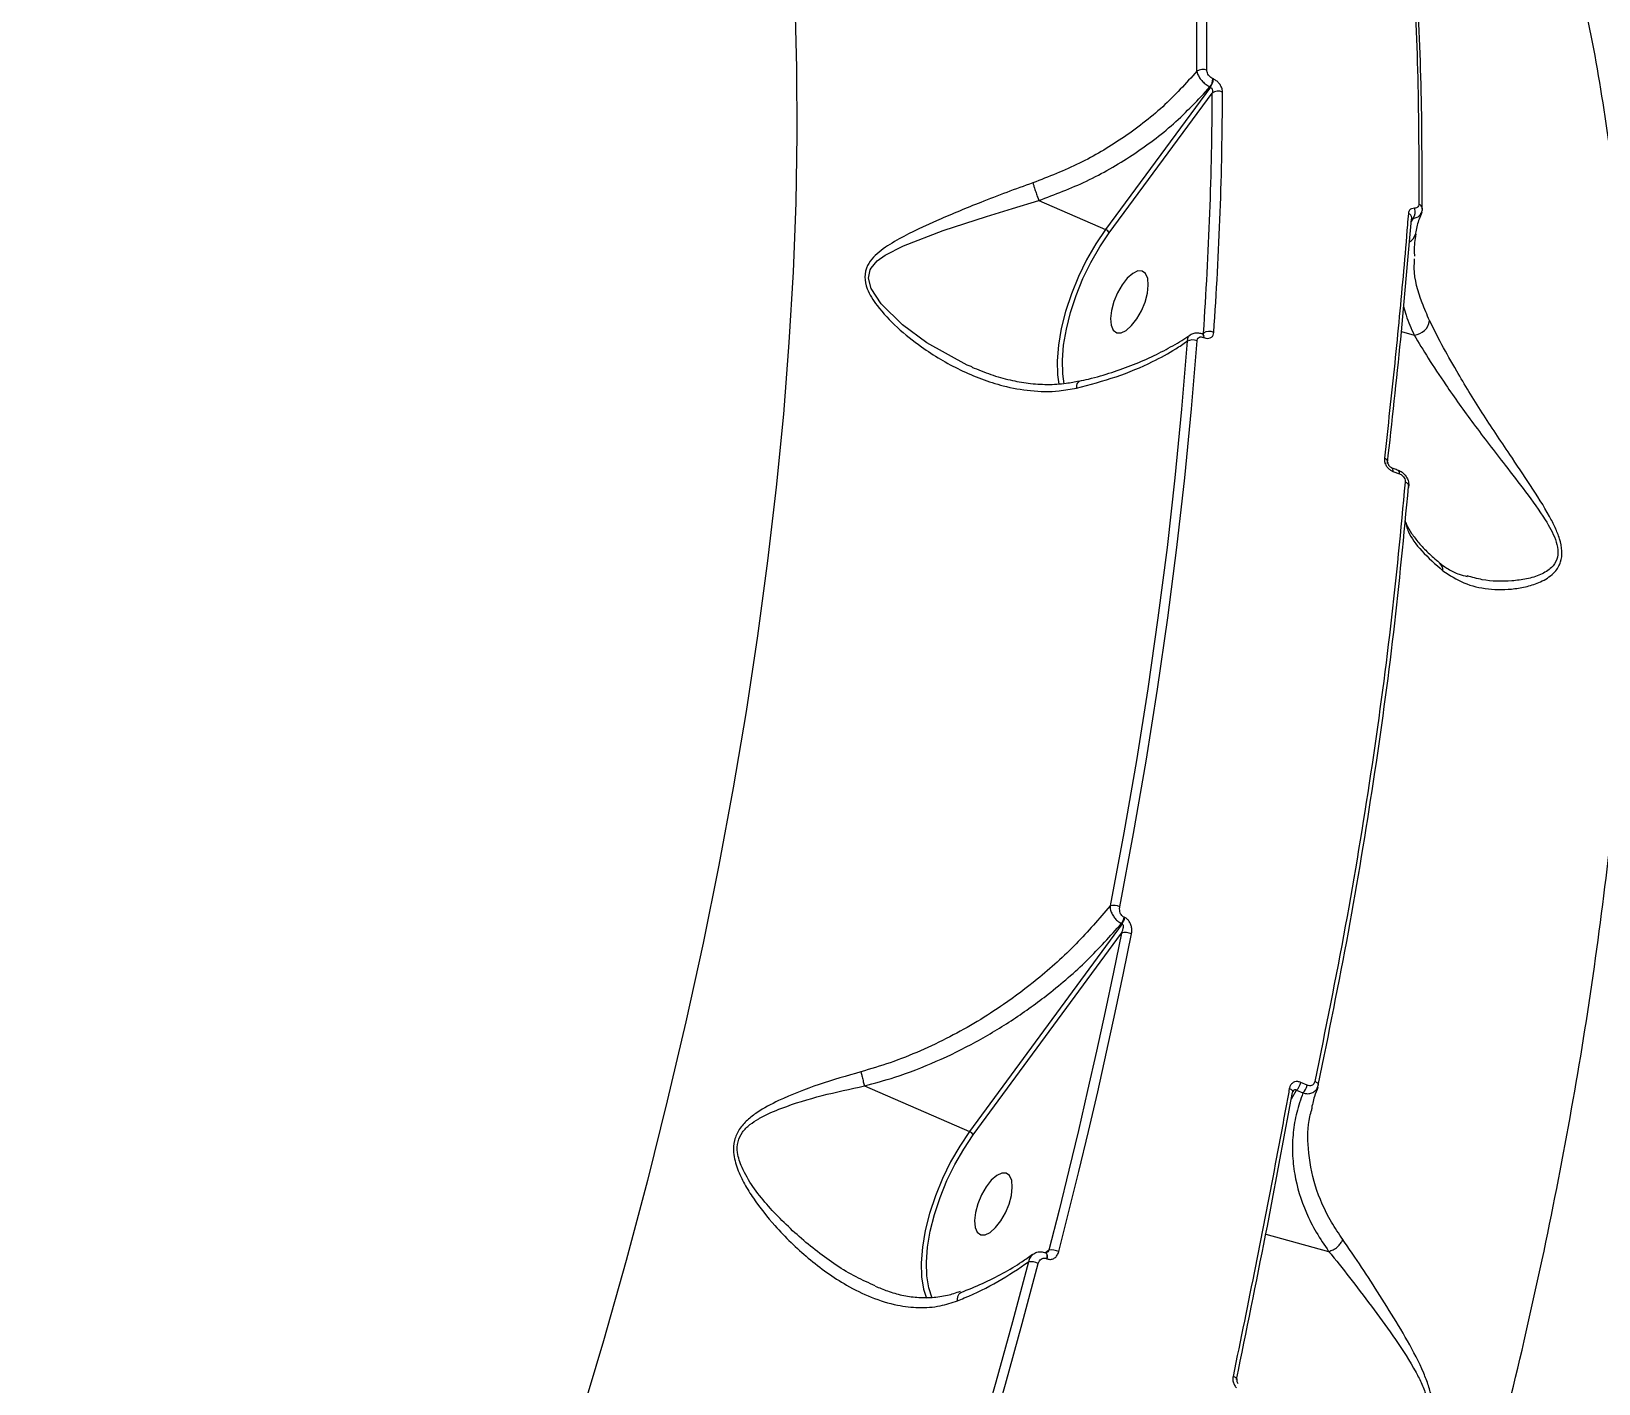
# Model space of a CAD drawing. Header units: millimetres. Extents: x -6901 to 7060, y -7557 to 6158.
# Drawn here: x 3627.3 to 3838.4, y -3463.3 to -3281.1 of the extents above; entities that cross this region are included whole.
import ezdxf

# ---------------------------------------------------------------- set-up
doc = ezdxf.new("R2010")
doc.units = ezdxf.units.MM
for name, color, linetype in [('DIKOM_ОБЪЕКТ', 7, 'Continuous'), ('DIKOM_РАЗМЕР_ЗОНА', 7, 'Continuous'), ('DIKOM_РАЗМЕР_ОБЪЕКТА', 7, 'Continuous')]:
    doc.layers.add(name, color=color, linetype=linetype)
doc.styles.add('style1', font='arial.ttf', dxfattribs={"width": 0.8})
doc.dimstyles.new('1-50', dxfattribs={"dimtxt": 300, "dimasz": 200, "dimexe": 100, "dimexo": 0, "dimgap": 100, "dimtad": 1, "dimtxsty": 'style1', "dimcen": 200, "dimclrd": 7, "dimclre": 7, "dimclrt": 7, "dimadec": 1, "dimazin": 2, "dimtfac": 1, "dimtmove": 0, "dimatfit": 2, "dimfxl": 0, "dimlwd": 25, "dimlwe": 18, "dimarcsym": 0})

# ---------------------------------------------------------------- blocks, each defined once
blk = doc.blocks.new('*D1')
at = {"layer": 'Defpoints', "color": 0, "transparency": 16777216}
for p in [(-4076.66, -462.32), (4983.51, -3127.59), (4983.51, -6854.07)]:
    blk.add_point(p, dxfattribs=at)
at = {"layer": 'DIKOM_РАЗМЕР_ОБЪЕКТА', "color": 7, "lineweight": 18, "transparency": 16777216}
for p, q in [((-4076.66, -462.32), (-4076.66, -6954.07)), ((4983.51, -3127.59), (4983.51, -6954.07))]:
    blk.add_line(p, q, dxfattribs=at)
at = {"layer": 'DIKOM_РАЗМЕР_ОБЪЕКТА', "color": 7, "lineweight": 25, "transparency": 16777216}
blk.add_line((-3876.66, -6854.07), (4783.51, -6854.07), dxfattribs=at)
at = {"layer": 'DIKOM_РАЗМЕР_ОБЪЕКТА', "color": 7, "transparency": 16777216}
for points in [[(-3876.66, -6820.74), (-3876.66, -6887.4), (-4076.66, -6854.07)], [(4783.51, -6820.74), (4783.51, -6887.4), (4983.51, -6854.07)]]:
    blk.add_solid(points, dxfattribs=at)
at = {"layer": 'DIKOM_РАЗМЕР_ОБЪЕКТА', "color": 7, "transparency": 16777216, "insert": (453.43, -6600.9), "char_height": 300, "attachment_point": 5, "style": 'style1'}
blk.add_mtext('9050', dxfattribs=at)
blk = doc.blocks.new('*D2')
at = {"layer": 'Defpoints', "color": 0, "transparency": 16777216}
for p in [(-1102.73, 4151.17), (-5819.23, -4492.42), (4721.24, -4492.42)]:
    blk.add_point(p, dxfattribs=at)
at = {"layer": 'DIKOM_РАЗМЕР_ОБЪЕКТА', "color": 7, "lineweight": 18, "transparency": 16777216}
for p, q in [((-1102.73, 4151.17), (-5919.23, 4151.17)), ((4721.24, -4492.42), (-5919.23, -4492.42))]:
    blk.add_line(p, q, dxfattribs=at)
at = {"layer": 'DIKOM_РАЗМЕР_ОБЪЕКТА', "color": 7, "lineweight": 25, "transparency": 16777216}
blk.add_line((-5819.23, 3951.17), (-5819.23, -4292.42), dxfattribs=at)
at = {"layer": 'DIKOM_РАЗМЕР_ОБЪЕКТА', "color": 7, "transparency": 16777216}
for points in [[(-5852.56, 3951.17), (-5785.89, 3951.17), (-5819.23, 4151.17)], [(-5852.56, -4292.42), (-5785.89, -4292.42), (-5819.23, -4492.42)]]:
    blk.add_solid(points, dxfattribs=at)
at = {"layer": 'DIKOM_РАЗМЕР_ОБЪЕКТА', "color": 7, "transparency": 16777216, "insert": (-6072.4, -170.63), "char_height": 300, "attachment_point": 5, "rotation": 90, "style": 'style1'}
blk.add_mtext('8650', dxfattribs=at)
blk = doc.blocks.new('*D3')
at = {"layer": 'Defpoints', "color": 0, "transparency": 16777216}
for p in [(-1553.27, 6158.28), (-6450.85, -6312.94), (5659.92, -6312.94)]:
    blk.add_point(p, dxfattribs=at)
at = {"layer": 'DIKOM_РАЗМЕР_ЗОНА', "color": 7, "lineweight": 18, "transparency": 16777216}
for p, q in [((-1553.27, 6158.28), (-6550.85, 6158.28)), ((5659.92, -6312.94), (-6550.85, -6312.94))]:
    blk.add_line(p, q, dxfattribs=at)
at = {"layer": 'DIKOM_РАЗМЕР_ЗОНА', "color": 7, "lineweight": 25, "transparency": 16777216}
blk.add_line((-6450.85, 5958.28), (-6450.85, -6112.94), dxfattribs=at)
at = {"layer": 'DIKOM_РАЗМЕР_ЗОНА', "color": 7, "transparency": 16777216}
for points in [[(-6484.18, 5958.28), (-6417.52, 5958.28), (-6450.85, 6158.28)], [(-6484.18, -6112.94), (-6417.52, -6112.94), (-6450.85, -6312.94)]]:
    blk.add_solid(points, dxfattribs=at)
at = {"layer": 'DIKOM_РАЗМЕР_ЗОНА', "color": 7, "transparency": 16777216, "insert": (-6704.02, -77.33), "char_height": 300, "attachment_point": 5, "rotation": 90, "style": 'style1'}
blk.add_mtext('12500', dxfattribs=at)
blk = doc.blocks.new('*D4')
at = {"layer": 'Defpoints', "color": 0, "transparency": 16777216}
for p in [(-5588.2, -1083.32), (7059.54, -2218.88), (7059.54, -7457.08)]:
    blk.add_point(p, dxfattribs=at)
at = {"layer": 'DIKOM_РАЗМЕР_ЗОНА', "color": 7, "lineweight": 18, "transparency": 16777216}
for p, q in [((-5588.2, -1083.32), (-5588.2, -7557.08)), ((7059.54, -2218.88), (7059.54, -7557.08))]:
    blk.add_line(p, q, dxfattribs=at)
at = {"layer": 'DIKOM_РАЗМЕР_ЗОНА', "color": 7, "lineweight": 25, "transparency": 16777216}
blk.add_line((-5388.2, -7457.08), (6859.54, -7457.08), dxfattribs=at)
at = {"layer": 'DIKOM_РАЗМЕР_ЗОНА', "color": 7, "transparency": 16777216}
for points in [[(-5388.2, -7423.74), (-5388.2, -7490.41), (-5588.2, -7457.08)], [(6859.54, -7423.74), (6859.54, -7490.41), (7059.54, -7457.08)]]:
    blk.add_solid(points, dxfattribs=at)
at = {"layer": 'DIKOM_РАЗМЕР_ЗОНА', "color": 7, "transparency": 16777216, "insert": (735.67, -7203.9), "char_height": 300, "attachment_point": 5, "style": 'style1'}
blk.add_mtext('12650', dxfattribs=at)

msp = doc.modelspace()

# ---------------------------------------------------------------- linework, layer by layer
at = {"layer": 'DIKOM_ОБЪЕКТ', "color": 7, "linetype": 'Continuous', "lineweight": 15}
for p, q in [((3786.106, -3288.62), (3771.973, -3307.787)), ((3786.04, -3288.591), (3786.106, -3288.62)), ((3786.501, -3287.515), (3786.435, -3287.487)), ((3772.47, -3308.257), (3786.348, -3289.436)), ((3762.987, -3303.896), (3771.973, -3307.787)), ((3813.387, -3306.277), (3813.143, -3306.718)), ((3813.616, -3311.38), (3813.624, -3311.135)), ((3785.023, -3321.861), (3785.068, -3321.881)), ((3785.17, -3321.742), (3785.024, -3321.862)), ((3785.187, -3322.339), (3785.232, -3322.359)), ((3811.819, -3321.541), (3813.549, -3322.012)), ((3810.687, -3340.381), (3811.55, -3340.697)), ((3816.912, -3352.651), (3816.941, -3352.676)), ((3774.568, -3400.483), (3774.482, -3400.446)), ((3774.203, -3401.315), (3753.655, -3429.308)), ((3754.154, -3429.776), (3774.114, -3402.584)), ((3774.118, -3401.278), (3774.203, -3401.315)), ((3739.493, -3423.175), (3753.655, -3429.308)), ((3797.006, -3424.902), (3797.703, -3423.73)), ((3797.703, -3423.73), (3798.559, -3424.115)), ((3799.133, -3423.077), (3798.279, -3422.693)), ((3800.557, -3423.301), (3800.631, -3423.055)), ((3799.747, -3426.373), (3799.801, -3426.171)), ((3793.557, -3443.14), (3802.026, -3445.45)), ((3764.341, -3445.28), (3763.88, -3445.663)), ((3763.915, -3445.655), (3763.942, -3445.667)), ((3764.028, -3446.429), (3764.056, -3446.44)), ((3747.538, -3450.795), (3747.87, -3451.761))]:
    msp.add_line(p, q, dxfattribs=at)
at = {"layer": 'DIKOM_ОБЪЕКТ', "color": 7, "linetype": 'Continuous', "lineweight": 15, "flags": 128}
for points in [[(3730.126, -3277.248), (3730.37, -3286.037), (3730.413, -3295.017), (3730.256, -3304.18), (3729.899, -3313.518), (3729.341, -3323.022), (3728.583, -3332.683), (3727.627, -3342.493), (3726.472, -3352.441), (3725.121, -3362.52), (3723.573, -3372.719), (3721.832, -3383.028), (3719.897, -3393.44), (3717.772, -3403.943), (3715.458, -3414.527), (3712.957, -3425.185), (3710.272, -3435.904), (3707.404, -3446.675), (3704.358, -3457.489), (3701.135, -3468.334)], [(3753.993, -3326.287), (3753.343, -3326.057), (3747.927, -3323.053), (3744.636, -3320.646), (3741.758, -3317.826), (3740.392, -3315.747), (3740.043, -3314.332), (3740.265, -3313.245), (3740.402, -3312.982), (3741.219, -3312.023), (3742.285, -3311.253), (3744.763, -3309.993), (3750.12, -3307.941), (3755.93, -3306.044), (3759.427, -3304.953), (3762.985, -3303.895), (3762.986, -3303.894), (3762.986, -3303.894)], [(3814.613, -3305.064), (3814.634, -3304.969), (3814.636, -3304.935)], [(3813.171, -3306.413), (3813.213, -3306.311), (3813.225, -3306.245)], [(3771.973, -3307.787), (3770.651, -3309.74), (3769.427, -3311.871), (3768.327, -3314.13), (3767.379, -3316.465), (3766.603, -3318.821), (3766.019, -3321.143), (3765.64, -3323.377), (3765.475, -3325.47), (3765.528, -3327.373), (3765.701, -3328.607)], [(3766.419, -3328.593), (3766.221, -3327.248), (3766.17, -3325.403), (3766.33, -3323.373), (3766.698, -3321.208), (3767.264, -3318.956), (3768.016, -3316.672), (3768.935, -3314.407), (3770.001, -3312.217), (3771.189, -3310.15), (3772.47, -3308.257)], [(3774.91, -3314.347), (3774.211, -3315.246), (3773.591, -3316.33), (3773.101, -3317.513), (3772.782, -3318.698), (3772.658, -3319.79), (3772.74, -3320.7), (3773.021, -3321.353), (3773.478, -3321.698), (3774.075, -3321.707), (3774.762, -3321.378), (3775.485, -3320.738), (3776.185, -3319.84), (3776.805, -3318.755), (3777.294, -3317.572), (3777.614, -3316.387), (3777.738, -3315.296), (3777.656, -3314.386), (3777.375, -3313.732), (3776.918, -3313.387), (3776.321, -3313.379), (3775.633, -3313.708), (3774.91, -3314.347)], [(3782.955, -3322.858), (3782.218, -3331.991), (3781.32, -3341.245), (3780.26, -3350.611), (3779.041, -3360.085), (3777.662, -3369.66), (3776.125, -3379.329), (3774.431, -3389.084), (3772.581, -3398.921)], [(3773.901, -3399.04), (3775.756, -3389.182), (3777.454, -3379.404), (3778.994, -3369.714), (3780.376, -3360.118), (3781.598, -3350.624), (3782.659, -3341.236), (3783.56, -3331.962), (3784.298, -3322.809)], [(3812.785, -3342.428), (3812.804, -3342.346), (3812.801, -3342.261), (3812.774, -3342.177), (3812.724, -3342.094), (3812.653, -3342.016), (3812.562, -3341.943), (3812.454, -3341.877), (3812.33, -3341.82)], [(3774.114, -3402.584), (3773.043, -3407.861), (3771.929, -3413.156), (3770.771, -3418.471), (3769.57, -3423.802), (3768.327, -3429.15), (3767.04, -3434.513), (3765.712, -3439.89), (3764.341, -3445.28)], [(3765.678, -3445.49), (3767.052, -3440.087), (3768.384, -3434.697), (3769.674, -3429.321), (3770.92, -3423.961), (3772.124, -3418.616), (3773.284, -3413.289), (3774.401, -3407.981), (3775.474, -3402.692)], [(3797.211, -3423.96), (3797.213, -3423.923), (3797.193, -3423.859), (3797.147, -3423.793), (3797.075, -3423.726), (3796.979, -3423.661), (3796.862, -3423.6), (3796.727, -3423.543)], [(3800.631, -3423.055), (3800.647, -3422.999), (3800.64, -3422.939), (3800.61, -3422.875), (3800.557, -3422.81), (3800.484, -3422.746), (3800.392, -3422.682), (3800.282, -3422.622), (3800.158, -3422.566)], [(3797.17, -3424.037), (3797.205, -3423.982), (3797.211, -3423.96)], [(3753.655, -3429.308), (3752.334, -3431.261), (3751.109, -3433.392), (3750.009, -3435.651), (3749.061, -3437.986), (3748.286, -3440.342), (3747.702, -3442.664), (3747.323, -3444.898), (3747.157, -3446.991), (3747.21, -3448.894), (3747.479, -3450.564), (3747.538, -3450.795)], [(3748.641, -3451.77), (3748.628, -3451.742), (3748.164, -3450.387), (3747.903, -3448.768), (3747.852, -3446.922), (3748.013, -3444.893), (3748.38, -3442.727), (3748.947, -3440.476), (3749.699, -3438.191), (3750.618, -3435.927), (3751.685, -3433.736), (3752.872, -3431.67), (3754.154, -3429.776)], [(3756.593, -3435.868), (3755.893, -3436.767), (3755.273, -3437.851), (3754.784, -3439.034), (3754.464, -3440.219), (3754.34, -3441.311), (3754.422, -3442.221), (3754.703, -3442.874), (3755.16, -3443.219), (3755.757, -3443.228), (3756.445, -3442.899), (3757.168, -3442.259), (3757.867, -3441.361), (3758.487, -3440.276), (3758.976, -3439.093), (3759.296, -3437.908), (3759.42, -3436.817), (3759.338, -3435.907), (3759.057, -3435.253), (3758.6, -3434.908), (3758.003, -3434.9), (3757.315, -3435.229), (3756.593, -3435.868)], [(3761.619, -3446.856), (3759.462, -3454.949), (3757.212, -3463.065), (3754.87, -3471.2), (3752.439, -3479.349), (3749.918, -3487.511), (3747.308, -3495.681), (3744.612, -3503.856), (3741.829, -3512.031)], [(3763.915, -3445.655), (3763.921, -3445.658), (3764.004, -3445.73), (3764.059, -3445.851), (3764.081, -3446.015), (3764.071, -3446.211), (3764.028, -3446.429)], [(3763.939, -3445.666), (3763.948, -3445.67), (3764.031, -3445.742), (3764.086, -3445.863), (3764.108, -3446.027), (3764.098, -3446.223), (3764.056, -3446.44)], [(3743.082, -3512.4), (3745.871, -3504.207), (3748.573, -3496.014), (3751.188, -3487.826), (3753.715, -3479.647), (3756.152, -3471.479), (3758.498, -3463.326), (3760.753, -3455.192), (3762.915, -3447.081)], [(3789.65, -3462.643), (3789.65, -3462.612), (3789.627, -3462.562), (3789.577, -3462.509), (3789.502, -3462.453), (3789.403, -3462.398), (3789.283, -3462.343), (3789.146, -3462.291)]]:
    msp.add_lwpolyline(points, dxfattribs=at)
at = {"layer": 'DIKOM_ОБЪЕКТ', "color": 7, "linetype": 'Continuous', "lineweight": 15}
for centre, radius, start, end in [((3437.723, -3284.516), 346.562, 359.67677, 10.60508), ((3438.296, -3284.383), 347.334, 359.67692, 10.60501), ((3785.07, -3287.631), 1.404, 66.7062, 124.29798), ((3784.415, -3287.387), 2.023, 323.45806, 357.16379), ((3784.482, -3287.415), 2.022, 323.44374, 357.16714), ((3294.685, -3287.682), 491.665, 356.02769, 359.79565), ((3787.181, -3290.539), 1.383, 66.25244, 127.05318), ((3295.007, -3287.519), 492.734, 356.0272, 359.79595), ((3812.257, -3305.421), 1.418, 322.85063, 20.48505), ((3813.991, -3305.027), 0.651, 8.13087, 74.6979), ((3812.554, -3306.275), 0.671, 2.61807, 72.17764), ((3771.631, -3308.648), 0.926, 24.96774, 68.30864), ((3812.271, -3308.155), 1.459, 296.15256, 348.82027), ((3813.392, -3319.768), 2.25, 274.00401, 352.40938), ((3784.742, -3322.225), 0.459, 345.5601, 52.28481), ((3784.792, -3322.244), 0.455, 345.31953, 53.0241), ((3785.943, -3323.009), 1.485, 65.61022, 121.41246), ((3783.677, -3324.212), 1.535, 66.11866, 118.06863), ((3809.359, -3339.229), 0.636, 5.20747, 74.48106), ((3810.224, -3340.266), 0.476, 346.01736, 54.42607), ((3811.084, -3340.581), 0.481, 346.14229, 53.25525), ((3815.929, -3353.776), 1.495, 0.10424, 47.38807), ((3773.073, -3400.846), 1.987, 65.36243, 104.34199), ((3772.356, -3400.011), 2.17, 324.25973, 348.43333), ((3772.442, -3400.047), 2.17, 324.25553, 348.42546), ((3774.651, -3404.438), 1.931, 64.76805, 106.17588), ((3796.164, -3422.196), 2.172, 315.08913, 346.78489), ((3797.008, -3422.579), 2.182, 315.28716, 346.82178), ((3753.312, -3430.173), 0.931, 25.23687, 68.33722), ((3761.842, -3449.419), 2.573, 65.33659, 94.96559), ((3764.651, -3447.674), 2.414, 64.80913, 97.38095)]:
    msp.add_arc(centre, radius, start, end, dxfattribs=at)
for points, knots in [([(3716.917, -3715.414), (3720.24, -3710.244), (3726.886, -3699.903), (3736.575, -3683.811), (3746.031, -3667.322), (3755.53, -3649.84), (3764.98, -3631.426), (3774.3, -3612.101), (3783.238, -3592.337), (3791.737, -3572.184), (3799.753, -3551.702), (3807.023, -3531.556), (3813.555, -3511.817), (3819.372, -3492.539), (3824.635, -3473.19), (3829.297, -3453.835), (3833.325, -3434.542), (3836.698, -3415.328), (3839.369, -3396.277), (3841.314, -3377.376), (3842.479, -3358.926), (3842.847, -3341.362), (3842.467, -3324.789), (3841.403, -3309.21), (3839.64, -3294.177), (3837.159, -3279.766), (3833.957, -3266.041), (3830.133, -3253.379), (3825.736, -3241.777), (3820.818, -3231.22), (3815.291, -3221.438), (3809.095, -3212.604), (3804.219, -3206.538), (3801.269, -3203.768), (3800.77, -3203.299)], [0, 0, 0, 0, 0.02906, 0.0581197, 0.0874691, 0.1168182, 0.149263, 0.1817327, 0.214177, 0.2475781, 0.2810064, 0.3144066, 0.3458309, 0.3772784, 0.4087021, 0.4410328, 0.4733895, 0.5057198, 0.5392198, 0.5727198, 0.6067006, 0.6406819, 0.6725974, 0.7045382, 0.7364541, 0.7693002, 0.8021729, 0.8350193, 0.8663578, 0.897719, 0.9290577, 0.9612415, 0.9934497, 1, 1, 1, 1]), ([(3809.692, -3240.627), (3810.432, -3245.513), (3811.912, -3255.285), (3813.315, -3270.932), (3814.162, -3287.226), (3814.163, -3298.674), (3814.163, -3304.399)], [0, 0, 0, 0, 0.2486161, 0.4972338, 0.7486165, 1, 1, 1, 1]), ([(3814.613, -3305.064), (3814.613, -3299.411), (3814.613, -3288.105), (3813.779, -3271.886), (3812.382, -3256.194), (3810.887, -3246.329), (3810.14, -3241.396)], [0, 0, 0, 0, 0.2486157, 0.4972298, 0.7486142, 1, 1, 1, 1]), ([(3784.279, -3286.471), (3782.801, -3288.103), (3779.805, -3291.411), (3774.395, -3295.543), (3768.511, -3299.049), (3764.311, -3300.689), (3762.186, -3301.519)], [0, 0, 0, 0, 0.2536088, 0.5139742, 0.7539696, 1, 1, 1, 1]), ([(3784.279, -3286.471), (3784.306, -3286.598), (3784.368, -3286.881), (3784.631, -3287.368), (3785.029, -3287.863), (3785.518, -3288.302), (3785.866, -3288.495), (3786.04, -3288.591)], [0, 0, 0, 0, 0.1700046, 0.3807856, 0.5866977, 0.7931395, 1, 1, 1, 1]), ([(3786.435, -3287.487), (3786.347, -3287.44), (3786.169, -3287.347), (3785.933, -3287.116), (3785.751, -3286.848), (3785.644, -3286.577), (3785.631, -3286.414), (3785.625, -3286.342)], [0, 0, 0, 0, 0.2039717, 0.4080476, 0.6135281, 0.8265089, 1, 1, 1, 1]), ([(3762.987, -3303.896), (3765.163, -3303.072), (3769.57, -3301.404), (3775.668, -3297.864), (3781.345, -3293.637), (3784.461, -3290.287), (3786.04, -3288.591)], [0, 0, 0, 0, 0.2419676, 0.4901367, 0.7417767, 1, 1, 1, 1]), ([(3786.106, -3288.62), (3786.142, -3288.64), (3786.186, -3288.665), (3786.261, -3288.744), (3786.331, -3288.858), (3786.381, -3289.051), (3786.387, -3289.251), (3786.36, -3289.378), (3786.348, -3289.436)], [0, 0, 0, 0, 0.1446792, 0.1754294, 0.3624931, 0.5711421, 0.8046974, 1, 1, 1, 1]), ([(3787.738, -3289.274), (3787.729, -3289.161), (3787.711, -3288.91), (3787.544, -3288.491), (3787.264, -3288.079), (3786.904, -3287.728), (3786.635, -3287.586), (3786.501, -3287.515)], [0, 0, 0, 0, 0.1742019, 0.3896074, 0.5957739, 0.7978613, 1, 1, 1, 1]), ([(3762.186, -3301.519), (3761.009, -3301.94), (3758.637, -3302.789), (3754.345, -3304.455), (3749.379, -3306.508), (3744.897, -3308.581), (3742.081, -3310.296), (3740.68, -3311.514), (3739.81, -3312.66), (3739.436, -3314.134), (3739.88, -3316.052), (3741.372, -3318.437), (3743.909, -3321.075), (3747.654, -3324.063), (3751.501, -3326.352), (3755.243, -3327.966), (3758.408, -3328.974), (3761.913, -3329.606), (3765.253, -3329.677), (3767.299, -3329.301), (3768.084, -3329.156)], [0, 0, 0, 0, 0.0563548, 0.1136132, 0.210372, 0.3099838, 0.3619791, 0.3883008, 0.4153376, 0.4457386, 0.4740986, 0.5167978, 0.5802342, 0.6452965, 0.740561, 0.789712, 0.8388453, 0.8993613, 0.9613624, 1, 1, 1, 1]), ([(3762.186, -3301.519), (3762.204, -3301.578), (3762.257, -3301.749), (3762.381, -3302.137), (3762.568, -3302.702), (3762.79, -3303.351), (3762.921, -3303.713), (3762.986, -3303.894)], [0, 0, 0, 0, 0.0872903, 0.2535656, 0.5023681, 0.7511534, 1, 1, 1, 1]), ([(3762.986, -3303.894), (3762.986, -3303.895), (3762.986, -3303.895), (3762.987, -3303.895), (3762.987, -3303.896), (3762.987, -3303.896)], [0, 0, 0, 0, 0.3146245, 0.8335164, 1, 1, 1, 1]), ([(3813.585, -3304.924), (3813.452, -3304.936), (3813.186, -3304.959), (3812.903, -3305.18), (3812.783, -3305.432), (3812.764, -3305.599), (3812.759, -3305.636)], [0, 0, 0, 0, 0.3054001, 0.6114393, 0.9126222, 1, 1, 1, 1]), ([(3813.387, -3306.277), (3813.578, -3306.24), (3813.96, -3306.165), (3814.352, -3305.869), (3814.46, -3305.597), (3814.504, -3305.489)], [0, 0, 0, 0, 0.3757916, 0.7516947, 1, 1, 1, 1]), ([(3814.163, -3304.399), (3814.161, -3304.433), (3814.154, -3304.559), (3814.068, -3304.744), (3813.869, -3304.9), (3813.68, -3304.916), (3813.585, -3304.924)], [0, 0, 0, 0, 0.1085148, 0.398395, 0.6996598, 1, 1, 1, 1]), ([(3814.558, -3305.498), (3814.435, -3305.794), (3814.081, -3306.647), (3813.837, -3307.588), (3813.727, -3308.328), (3813.71, -3308.44)], [0, 0, 0, 0, 0.3100139, 0.8949696, 1, 1, 1, 1]), ([(3814.621, -3304.935), (3814.624, -3305.11), (3814.627, -3305.311), (3814.528, -3305.476), (3814.515, -3305.497)], [0, 0, 0, 0, 0.8727361, 1, 1, 1, 1]), ([(3812.759, -3305.636), (3812.718, -3306.146), (3812.513, -3308.695), (3811.945, -3315.341), (3810.961, -3325.743), (3810.006, -3334.323), (3809.529, -3338.616)], [0, 0, 0, 0, 0.0480632, 0.2403209, 0.6198785, 1, 1, 1, 1]), ([(3809.941, -3339.312), (3810.564, -3333.691), (3811.813, -3322.434), (3812.718, -3311.758), (3813.171, -3306.413)], [0, 0, 0, 0, 0.4993551, 1, 1, 1, 1]), ([(3813.2, -3306.318), (3813.203, -3306.31), (3813.218, -3306.268), (3813.283, -3306.249), (3813.352, -3306.268), (3813.387, -3306.277)], [0, 0, 0, 0, 0.1127976, 0.5464686, 1, 1, 1, 1]), ([(3813.756, -3308.427), (3813.647, -3309.179), (3813.507, -3310.146), (3813.565, -3311.131), (3813.577, -3311.35)], [0, 0, 0, 0, 0.7776471, 1, 1, 1, 1]), ([(3815.622, -3320.065), (3815.273, -3319.268), (3814.248, -3316.933), (3813.467, -3314.115), (3813.58, -3312.151), (3813.604, -3311.73)], [0, 0, 0, 0, 0.2891692, 0.8478552, 1, 1, 1, 1]), ([(3812.121, -3318.168), (3812.22, -3318.563), (3812.546, -3319.854), (3813.138, -3321.128), (3813.549, -3322.012)], [0, 0, 0, 0, 0.3061793, 1, 1, 1, 1]), ([(3817.424, -3353.773), (3818.33, -3354.373), (3820.168, -3355.59), (3823.5, -3356.321), (3826.516, -3356.325), (3828.995, -3355.865), (3830.865, -3355.187), (3832.424, -3354.164), (3833.342, -3352.721), (3833.528, -3351.133), (3833.18, -3349.515), (3832.547, -3347.941), (3831.302, -3345.513), (3829.195, -3342.217), (3826.06, -3337.577), (3823.251, -3333.357), (3820.905, -3329.618), (3819.054, -3326.525), (3817.184, -3323.186), (3816.148, -3321.116), (3815.622, -3320.065)], [0, 0, 0, 0, 0.0820696, 0.1664754, 0.2508381, 0.2942492, 0.3376056, 0.3839959, 0.4157906, 0.4428479, 0.4698393, 0.4939823, 0.5187306, 0.5886158, 0.6603854, 0.7589156, 0.8097125, 0.8604924, 0.9291651, 1, 1, 1, 1]), ([(3768.423, -3328.223), (3768.851, -3328.129), (3770.369, -3327.797), (3772.836, -3327.054), (3775.791, -3326.006), (3778.554, -3324.805), (3781.065, -3323.465), (3782.673, -3322.512), (3783.363, -3321.984), (3783.377, -3321.973)], [0, 0, 0, 0, 0.0726478, 0.2575508, 0.4429506, 0.628157, 0.8126365, 0.996022, 1, 1, 1, 1]), ([(3783.388, -3321.991), (3783.382, -3321.994), (3783.233, -3322.055), (3783.049, -3322.343), (3782.986, -3322.686), (3782.955, -3322.858)], [0, 0, 0, 0, 0.0229595, 0.51126, 1, 1, 1, 1]), ([(3783.394, -3321.985), (3783.563, -3321.892), (3783.899, -3321.707), (3784.484, -3321.678), (3784.843, -3321.805), (3785.02, -3321.867)], [0, 0, 0, 0, 0.3395732, 0.674013, 1, 1, 1, 1]), ([(3784.298, -3322.809), (3784.314, -3322.72), (3784.346, -3322.542), (3784.506, -3322.355), (3784.73, -3322.259), (3784.97, -3322.26), (3785.125, -3322.317), (3785.187, -3322.339)], [0, 0, 0, 0, 0.2142876, 0.4284814, 0.6428921, 0.8577341, 1, 1, 1, 1]), ([(3785.065, -3321.878), (3785.091, -3321.888), (3785.152, -3321.914), (3785.18, -3321.907), (3785.169, -3321.91), (3785.168, -3321.91)], [0, 0, 0, 0, 0.3959699, 0.9366655, 1, 1, 1, 1]), ([(3785.17, -3321.742), (3785.163, -3321.79), (3785.154, -3321.849), (3785.119, -3321.888), (3785.112, -3321.895)], [0, 0, 0, 0, 0.8055065, 1, 1, 1, 1]), ([(3785.232, -3322.359), (3785.324, -3322.392), (3785.555, -3322.477), (3785.914, -3322.479), (3786.248, -3322.335), (3786.487, -3322.056), (3786.533, -3321.79), (3786.557, -3321.657)], [0, 0, 0, 0, 0.1407907, 0.3553085, 0.5700364, 0.7850241, 1, 1, 1, 1]), ([(3813.549, -3322.012), (3814.151, -3323.025), (3815.375, -3325.083), (3818.054, -3329.159), (3821.519, -3334.006), (3825.248, -3338.847), (3828.576, -3343.14), (3830.984, -3346.431), (3832.493, -3349.116), (3832.986, -3350.97), (3832.838, -3352.353), (3831.997, -3353.523), (3830.531, -3354.367), (3828.692, -3354.914), (3826.015, -3355.237), (3823.248, -3355.202), (3821.352, -3354.645), (3820.683, -3354.448)], [0, 0, 0, 0, 0.0818421, 0.1664315, 0.2838964, 0.4047842, 0.4811721, 0.558842, 0.6097763, 0.63708, 0.6641583, 0.6968842, 0.7407499, 0.790577, 0.8404983, 0.9437643, 1, 1, 1, 1]), ([(3768.084, -3329.156), (3769.887, -3328.682), (3773.537, -3327.722), (3777.936, -3325.854), (3781.016, -3324.173), (3782.452, -3323.199), (3782.955, -3322.858)], [0, 0, 0, 0, 0.3181906, 0.6439644, 0.8752476, 1, 1, 1, 1]), ([(3753.985, -3326.32), (3754.826, -3326.672), (3756.514, -3327.377), (3759.065, -3328.09), (3761.61, -3328.557), (3764.133, -3328.703), (3766.431, -3328.596), (3767.843, -3328.286), (3768.422, -3328.159)], [0, 0, 0, 0, 0.1805277, 0.362328, 0.5291812, 0.7047155, 0.8790191, 1, 1, 1, 1]), ([(3768.084, -3329.156), (3768.086, -3329.124), (3768.092, -3328.997), (3768.13, -3328.719), (3768.235, -3328.401), (3768.375, -3328.323), (3768.442, -3328.286)], [0, 0, 0, 0, 0.068398, 0.2681003, 0.6503147, 1, 1, 1, 1]), ([(3809.529, -3338.616), (3809.526, -3338.761), (3809.521, -3339.051), (3809.692, -3339.512), (3809.976, -3339.915), (3810.324, -3340.218), (3810.572, -3340.329), (3810.687, -3340.381)], [0, 0, 0, 0, 0.213157, 0.4264992, 0.6305813, 0.8289365, 1, 1, 1, 1]), ([(3809.993, -3339.173), (3809.992, -3339.175), (3809.989, -3339.19), (3809.991, -3339.267), (3810.027, -3339.395), (3810.097, -3339.536), (3810.199, -3339.671), (3810.32, -3339.781), (3810.431, -3339.851), (3810.482, -3339.868), (3810.502, -3339.875)], [0, 0, 0, 0, 0.0382396, 0.2155723, 0.3581424, 0.4963999, 0.6331681, 0.7671345, 0.9106979, 1, 1, 1, 1]), ([(3810.505, -3339.879), (3810.706, -3339.953), (3810.994, -3340.059), (3811.283, -3340.164), (3811.37, -3340.195)], [0, 0, 0, 0, 0.7000334, 1, 1, 1, 1]), ([(3811.364, -3340.215), (3811.552, -3340.294), (3811.98, -3340.471), (3812.497, -3341.036), (3812.8, -3341.736), (3812.837, -3342.267), (3812.778, -3342.517), (3812.77, -3342.549)], [0, 0, 0, 0, 0.2071782, 0.4695482, 0.7320644, 0.9649235, 1, 1, 1, 1]), ([(3811.55, -3340.697), (3811.629, -3340.731), (3811.794, -3340.804), (3812.023, -3340.997), (3812.21, -3341.251), (3812.328, -3341.542), (3812.329, -3341.728), (3812.33, -3341.82)], [0, 0, 0, 0, 0.1798278, 0.3801036, 0.5812649, 0.7907281, 1, 1, 1, 1]), ([(3812.33, -3341.82), (3811.721, -3348.256), (3810.504, -3361.128), (3807.768, -3381.136), (3804.417, -3401.586), (3801.578, -3415.573), (3800.158, -3422.566)], [0, 0, 0, 0, 0.2484782, 0.4969547, 0.7484768, 1, 1, 1, 1]), ([(3800.631, -3423.055), (3802.032, -3416.156), (3804.835, -3402.358), (3808.181, -3382.014), (3810.938, -3361.945), (3812.169, -3348.934), (3812.785, -3342.428)], [0, 0, 0, 0, 0.2484746, 0.4969505, 0.7484755, 1, 1, 1, 1]), ([(3812.304, -3347.008), (3812.363, -3347.176), (3812.55, -3347.708), (3813.152, -3348.718), (3814.133, -3350.004), (3815.364, -3351.317), (3816.407, -3352.211), (3816.916, -3352.647)], [0, 0, 0, 0, 0.1063098, 0.3385942, 0.5639082, 0.7873528, 1, 1, 1, 1]), ([(3812.304, -3347.008), (3812.428, -3347.513), (3812.748, -3348.822), (3814.421, -3351.104), (3816.416, -3352.877), (3817.424, -3353.773)], [0, 0, 0, 0, 0.2374121, 0.6147985, 1, 1, 1, 1]), ([(3816.933, -3352.684), (3817.316, -3352.974), (3818.144, -3353.6), (3819.392, -3354.2), (3820.31, -3354.438), (3820.668, -3354.53)], [0, 0, 0, 0, 0.3445905, 0.7446422, 1, 1, 1, 1]), ([(3772.581, -3398.921), (3771.102, -3400.651), (3768.123, -3404.136), (3763.229, -3408.529), (3757.587, -3412.784), (3752.278, -3415.993), (3747.068, -3418.475), (3743.064, -3420.074), (3740.34, -3420.877), (3739.023, -3421.265)], [0, 0, 0, 0, 0.1738724, 0.3501407, 0.4880593, 0.6922752, 0.7971173, 0.9019391, 1, 1, 1, 1]), ([(3772.581, -3398.921), (3772.581, -3398.954), (3772.585, -3399.179), (3772.671, -3399.604), (3772.926, -3400.16), (3773.265, -3400.631), (3773.667, -3401.025), (3773.966, -3401.193), (3774.118, -3401.278)], [0, 0, 0, 0, 0.0391039, 0.2682991, 0.4663876, 0.6436303, 0.8199314, 1, 1, 1, 1]), ([(3774.482, -3400.446), (3774.406, -3400.403), (3774.254, -3400.318), (3774.072, -3400.093), (3773.939, -3399.814), (3773.866, -3399.472), (3773.871, -3399.207), (3773.898, -3399.062), (3773.901, -3399.04)], [0, 0, 0, 0, 0.1673512, 0.3344611, 0.5090885, 0.7130694, 0.9576747, 1, 1, 1, 1]), ([(3775.474, -3402.692), (3775.48, -3402.661), (3775.523, -3402.432), (3775.531, -3402.011), (3775.412, -3401.469), (3775.201, -3401.031), (3774.919, -3400.68), (3774.685, -3400.549), (3774.568, -3400.483)], [0, 0, 0, 0, 0.0392547, 0.2872806, 0.4951846, 0.6709974, 0.8353203, 1, 1, 1, 1]), ([(3739.491, -3423.173), (3740.866, -3422.796), (3744.166, -3421.893), (3749.224, -3419.919), (3754.568, -3417.296), (3759.616, -3414.25), (3764.653, -3410.596), (3769.612, -3406.317), (3772.616, -3402.958), (3774.118, -3401.278)], [0, 0, 0, 0, 0.0999772, 0.2399001, 0.3803207, 0.5203832, 0.6601453, 0.8300681, 1, 1, 1, 1]), ([(3774.203, -3401.315), (3774.223, -3401.327), (3774.263, -3401.35), (3774.321, -3401.439), (3774.357, -3401.597), (3774.348, -3401.844), (3774.281, -3402.163), (3774.189, -3402.417), (3774.123, -3402.564), (3774.114, -3402.584)], [0, 0, 0, 0, 0.0552276, 0.1097833, 0.2435931, 0.4175495, 0.6518069, 0.9518338, 1, 1, 1, 1]), ([(3739.023, -3421.265), (3737.135, -3421.811), (3733.312, -3422.915), (3728.631, -3424.73), (3725.466, -3426.406), (3723.707, -3427.739), (3722.598, -3428.961), (3721.91, -3430.475), (3721.805, -3432.336), (3722.349, -3434.35), (3723.325, -3436.397), (3724.965, -3439.003), (3727.733, -3442.475), (3731.135, -3445.776), (3734.439, -3448.338), (3737.263, -3450.159), (3740.435, -3451.729), (3743.711, -3452.751), (3746.835, -3453.113), (3749.567, -3452.929), (3751.27, -3452.365), (3752.044, -3452.109)], [0, 0, 0, 0, 0.091327, 0.1848743, 0.2390176, 0.2664364, 0.2946536, 0.3210547, 0.3475161, 0.383036, 0.4182944, 0.4536293, 0.5268347, 0.6259291, 0.6770943, 0.7282395, 0.7903876, 0.8540599, 0.9046385, 0.9566778, 1, 1, 1, 1]), ([(3739.023, -3421.265), (3739.041, -3421.332), (3739.098, -3421.551), (3739.213, -3422), (3739.362, -3422.609), (3739.448, -3422.985), (3739.491, -3423.173)], [0, 0, 0, 0, 0.107497, 0.3494755, 0.674786, 1, 1, 1, 1]), ([(3740.967, -3450.104), (3740.1, -3449.718), (3737.389, -3448.513), (3733.088, -3445.595), (3729.162, -3442.13), (3726.314, -3439.128), (3724.439, -3436.781), (3723.07, -3434.448), (3722.338, -3432.353), (3722.379, -3430.649), (3723.03, -3429.342), (3724.052, -3428.344), (3724.92, -3427.78), (3726.316, -3426.987), (3729.078, -3425.825), (3733.758, -3424.393), (3737.581, -3423.581), (3739.493, -3423.175)], [0, 0, 0, 0, 0.0622511, 0.1944859, 0.3269094, 0.3889777, 0.4510778, 0.5126506, 0.5562636, 0.5877044, 0.6190669, 0.6508492, 0.6828309, 0.6880639, 0.7576192, 0.8787829, 1, 1, 1, 1]), ([(3739.493, -3423.175), (3739.493, -3423.175), (3739.492, -3423.174), (3739.491, -3423.174), (3739.491, -3423.173), (3739.491, -3423.173)], [0, 0, 0, 0, 0.4231903, 0.7585287, 1, 1, 1, 1]), ([(3796.727, -3423.543), (3796.615, -3424.155), (3796.055, -3427.214), (3794.574, -3435.141), (3792.203, -3447.413), (3790.165, -3457.329), (3789.146, -3462.291)], [0, 0, 0, 0, 0.0480665, 0.2403266, 0.6198819, 1, 1, 1, 1]), ([(3798.279, -3422.693), (3798.138, -3422.644), (3797.855, -3422.547), (3797.435, -3422.606), (3797.086, -3422.813), (3796.835, -3423.138), (3796.762, -3423.411), (3796.727, -3423.543)], [0, 0, 0, 0, 0.2064499, 0.4133808, 0.6142403, 0.8134945, 1, 1, 1, 1]), ([(3797.254, -3423.845), (3797.278, -3423.806), (3797.324, -3423.734), (3797.399, -3423.681), (3797.472, -3423.652), (3797.528, -3423.647), (3797.616, -3423.664), (3797.664, -3423.701), (3797.703, -3423.73)], [0, 0, 0, 0, 0.2132965, 0.3914429, 0.4588386, 0.6424341, 0.7168267, 1, 1, 1, 1]), ([(3798.559, -3424.115), (3798.768, -3424.162), (3799.187, -3424.257), (3799.783, -3424.136), (3800.254, -3423.828), (3800.495, -3423.513), (3800.552, -3423.317), (3800.557, -3423.301)], [0, 0, 0, 0, 0.2469049, 0.4939743, 0.7371637, 0.9779417, 1, 1, 1, 1]), ([(3800.158, -3422.566), (3800.14, -3422.633), (3800.096, -3422.791), (3799.947, -3422.994), (3799.714, -3423.137), (3799.426, -3423.177), (3799.23, -3423.11), (3799.133, -3423.077)], [0, 0, 0, 0, 0.1487807, 0.3486971, 0.5572993, 0.7790693, 1, 1, 1, 1]), ([(3800.591, -3423.312), (3800.417, -3423.74), (3800.013, -3424.737), (3799.81, -3425.762), (3799.695, -3426.347)], [0, 0, 0, 0, 0.4291857, 1, 1, 1, 1]), ([(3789.613, -3462.695), (3790.945, -3456.193), (3793.612, -3443.172), (3795.983, -3430.42), (3797.17, -3424.037)], [0, 0, 0, 0, 0.4993554, 1, 1, 1, 1]), ([(3798.559, -3424.115), (3798.256, -3424.988), (3797.652, -3426.733), (3797.198, -3429.451), (3797.095, -3432.227), (3797.47, -3435.848), (3798.56, -3439.426), (3800.283, -3442.888), (3801.445, -3444.596), (3802.026, -3445.45)], [0, 0, 0, 0, 0.1264526, 0.2528984, 0.3828706, 0.5128348, 0.7531103, 0.876553, 1, 1, 1, 1]), ([(3797.249, -3423.85), (3797.245, -3423.855), (3797.234, -3423.869), (3797.221, -3423.926), (3797.212, -3423.962)], [0, 0, 0, 0, 0.3669083, 1, 1, 1, 1]), ([(3803.915, -3443.852), (3803.392, -3443.071), (3801.822, -3440.724), (3800.032, -3436.615), (3799.195, -3431.845), (3799.173, -3428.388), (3799.658, -3426.685), (3799.747, -3426.373)], [0, 0, 0, 0, 0.1386015, 0.4164328, 0.7011049, 0.945232, 1, 1, 1, 1]), ([(3792.439, -3474.174), (3792.976, -3474.638), (3794.066, -3475.58), (3796.587, -3476.301), (3799.912, -3476.449), (3803.863, -3475.877), (3807.906, -3474.738), (3811.027, -3473.402), (3813.229, -3471.957), (3814.559, -3470.768), (3815.651, -3469.189), (3816.126, -3467.228), (3815.962, -3465.284), (3815.49, -3463.517), (3814.47, -3460.87), (3812.649, -3457.434), (3810.17, -3453.319), (3807.659, -3449.392), (3805.556, -3446.209), (3804.363, -3444.495), (3803.915, -3443.852)], [0, 0, 0, 0, 0.0631568, 0.1282537, 0.2159333, 0.3060552, 0.3825678, 0.4604879, 0.4898725, 0.5197483, 0.5505522, 0.5816481, 0.6087218, 0.6339787, 0.6598601, 0.7307914, 0.8036883, 0.8782881, 0.954274, 1, 1, 1, 1]), ([(3802.035, -3445.451), (3802.24, -3445.389), (3802.651, -3445.265), (3803.221, -3444.874), (3803.634, -3444.421), (3803.836, -3444.065), (3803.901, -3443.889), (3803.915, -3443.852)], [0, 0, 0, 0, 0.2525195, 0.5050599, 0.7575799, 0.9486922, 1, 1, 1, 1]), ([(3752.044, -3452.109), (3752.348, -3451.984), (3754.258, -3451.197), (3757.653, -3449.555), (3760.28, -3447.767), (3761.619, -3446.856)], [0, 0, 0, 0, 0.0849861, 0.5334708, 1, 1, 1, 1]), ([(3752.486, -3451.002), (3753.471, -3450.602), (3755.46, -3449.796), (3758.193, -3448.399), (3760.454, -3447.08), (3761.683, -3446.183), (3762.157, -3445.837)], [0, 0, 0, 0, 0.2715538, 0.5481138, 0.8257607, 1, 1, 1, 1]), ([(3762.181, -3445.864), (3762.047, -3445.983), (3761.769, -3446.232), (3761.67, -3446.643), (3761.619, -3446.856)], [0, 0, 0, 0, 0.4818163, 1, 1, 1, 1]), ([(3762.233, -3445.852), (3762.302, -3445.794), (3762.538, -3445.598), (3763.079, -3445.491), (3763.605, -3445.5), (3763.856, -3445.648), (3763.905, -3445.677)], [0, 0, 0, 0, 0.1518252, 0.5159783, 0.9048779, 1, 1, 1, 1]), ([(3762.915, -3447.081), (3762.957, -3446.965), (3763.041, -3446.734), (3763.287, -3446.486), (3763.584, -3446.358), (3763.845, -3446.36), (3763.986, -3446.413), (3764.028, -3446.429)], [0, 0, 0, 0, 0.23364, 0.46728, 0.6955879, 0.908765, 1, 1, 1, 1]), ([(3763.938, -3445.663), (3763.951, -3445.668), (3763.988, -3445.683), (3763.993, -3445.682), (3764.035, -3445.655), (3764.059, -3445.64)], [0, 0, 0, 0, 0.1853119, 0.5427573, 1, 1, 1, 1]), ([(3764.341, -3445.28), (3764.297, -3445.359), (3764.221, -3445.494), (3764.105, -3445.595), (3764.056, -3445.637)], [0, 0, 0, 0, 0.5835567, 1, 1, 1, 1]), ([(3764.056, -3446.44), (3764.119, -3446.464), (3764.325, -3446.541), (3764.705, -3446.546), (3765.137, -3446.362), (3765.496, -3446), (3765.618, -3445.66), (3765.678, -3445.49)], [0, 0, 0, 0, 0.0931807, 0.3038942, 0.5302398, 0.7652264, 1, 1, 1, 1]), ([(3802.035, -3445.451), (3802.035, -3445.451), (3802.167, -3445.628), (3803.199, -3446.823), (3805.165, -3449.385), (3808.087, -3453.202), (3811.048, -3457.299), (3813.27, -3460.677), (3814.61, -3463.333), (3815.251, -3465.015), (3815.553, -3466.695), (3815.402, -3467.851), (3815.045, -3468.888), (3814.299, -3470.047), (3812.766, -3471.246), (3810.281, -3472.514), (3806.589, -3473.674), (3801.937, -3474.449), (3797.731, -3474.587), (3795.504, -3474.124), (3794.628, -3473.942)], [0, 0, 0, 0, 0.0000675, 0.0149608, 0.1066306, 0.2002837, 0.2883489, 0.3781279, 0.4079052, 0.4382113, 0.4678536, 0.492238, 0.4973411, 0.5265951, 0.5675309, 0.610369, 0.6947, 0.8082793, 0.924522, 1, 1, 1, 1]), ([(3802.026, -3445.45), (3802.027, -3445.45), (3802.029, -3445.451), (3802.033, -3445.451), (3802.034, -3445.451), (3802.035, -3445.451)], [0, 0, 0, 0, 0.454277, 0.820978, 1, 1, 1, 1]), ([(3740.951, -3450.128), (3741.502, -3450.36), (3742.699, -3450.864), (3744.583, -3451.389), (3746.592, -3451.691), (3748.641, -3451.695), (3750.603, -3451.439), (3751.848, -3451.021), (3752.427, -3450.826)], [0, 0, 0, 0, 0.1422054, 0.3094009, 0.4827769, 0.6607459, 0.8421187, 1, 1, 1, 1]), ([(3752.044, -3452.109), (3752.043, -3452.084), (3752.036, -3451.878), (3752.075, -3451.517), (3752.231, -3451.144), (3752.415, -3451.053), (3752.499, -3451.011)], [0, 0, 0, 0, 0.0452032, 0.3642688, 0.707681, 1, 1, 1, 1]), ([(3789.146, -3462.291), (3789.127, -3462.455), (3789.09, -3462.781), (3789.223, -3463.279), (3789.426, -3463.633), (3789.585, -3463.8), (3789.63, -3463.847)], [0, 0, 0, 0, 0.2926654, 0.5849758, 0.8820088, 1, 1, 1, 1]), ([(3789.653, -3462.645), (3789.649, -3462.657), (3789.635, -3462.709), (3789.637, -3462.839), (3789.676, -3463.004), (3789.753, -3463.162), (3789.821, -3463.236), (3789.856, -3463.275)], [0, 0, 0, 0, 0.0707118, 0.3020278, 0.5273815, 0.7562664, 1, 1, 1, 1])]:
    msp.add_open_spline(points, degree=3, knots=knots, dxfattribs=at)

# ---------------------------------------------------------------- dimensions: what is measured, and where the dimension line sits
at = {"layer": 'DIKOM_РАЗМЕР_ЗОНА'}
dim = msp.add_linear_dim(base=(-6450.85, -6312.937), p1=(-1553.272, 6158.285), p2=(5659.925, -6312.937), angle=90, text='12500', dimstyle='1-50', dxfattribs=at)
dim.commit()
dim.dimension.update_dxf_attribs({"geometry": '*D3', "text_midpoint": (-6450.85, -77.326), "dimtype": 160})
dim = msp.add_linear_dim(base=(7059.538, -7457.077), p1=(-5588.199, -1083.325), p2=(7059.538, -2218.883), text='12650', dimstyle='1-50', dxfattribs=at)
dim.commit()
dim.dimension.update_dxf_attribs({"geometry": '*D4', "text_midpoint": (735.669, -7457.077), "dimtype": 160})
at = {"layer": 'DIKOM_РАЗМЕР_ОБЪЕКТА'}
dim = msp.add_linear_dim(base=(-5819.225, -4492.425), p1=(-1102.732, 4151.169), p2=(4721.24, -4492.425), angle=90, text='8650', dimstyle='1-50', dxfattribs=at)
dim.commit()
dim.dimension.update_dxf_attribs({"geometry": '*D2', "text_midpoint": (-5819.225, -170.628), "dimtype": 160})
dim = msp.add_linear_dim(base=(4983.514, -6854.07), p1=(-4076.663, -462.325), p2=(4983.514, -3127.595), text='9050', dimstyle='1-50', dxfattribs=at)
dim.commit()
dim.dimension.update_dxf_attribs({"geometry": '*D1', "text_midpoint": (453.425, -6854.07), "dimtype": 160})

doc.saveas('drawing.dxf')
